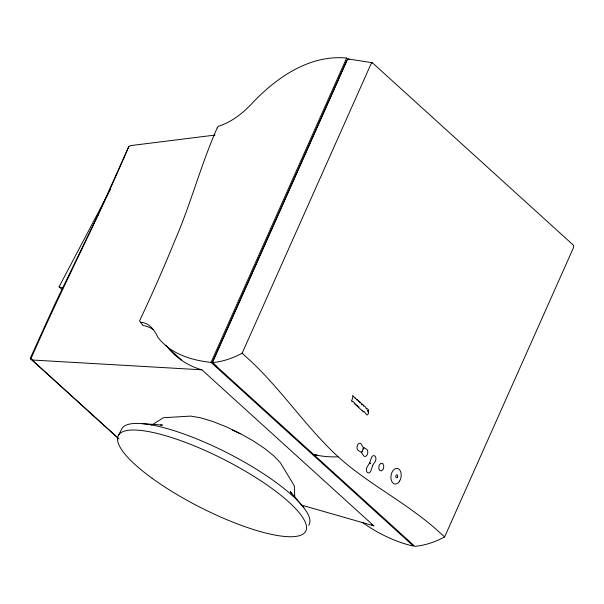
<?xml version="1.0" encoding="UTF-8"?>
<svg xmlns="http://www.w3.org/2000/svg" width="604" height="604" viewBox="0 0 604 604"><rect width="100%" height="100%" fill="white"/><g stroke="black" fill="none" stroke-linecap="round" stroke-linejoin="round"><path stroke-width="0.91" d="M383.714 466.688L383.351 468.93L381.66 470.826L379.75 470.501L378.731 468.16L379.214 465.171L380.905 463.283L382.823 463.6L383.834 465.941M372.796 465.186L375.431 461.184A3.79 2.431 -81.1 0 0 374.918 456.073A3.79 2.431 -81.1 0 0 371.46 457.575L369.678 462.792L370.713 463.298M372.713 465.435L370.818 470.977A3.79 2.431 -81.1 0 1 367.36 472.479A3.79 2.431 -81.1 0 1 366.847 467.375L369.58 463.026L370.637 463.547M348.017 59.328L346.62 58.06C310.343 54.519 277.659 76.731 253.612 101.714C243.948 112.367 232.314 121.849 218.444 126.289L217.402 127.444C200.868 164.635 190.773 204.318 174.42 241.623A872.184 423.925 -56 0 1 139.539 320.875L142.952 325.473A78.724 43.397 -54.1 0 1 153.34 329.618M128.758 146.621C98.384 218.429 61.948 287.459 30.872 358.957L118.641 438.602M362.189 522.317C377.659 533.272 394.963 541.886 413.506 546.137L211.038 362.4L346.62 58.06M212.638 361.705L346.855 60.423M216.949 366.764L212.382 362.611A78.097 55.251 -47.8 0 0 242.144 353.227L370.992 64.001L372.358 62.74L573.687 245.443L573.468 247.738L444.612 536.964A78.097 55.251 -47.8 0 1 414.857 546.348L212.382 362.611L347.081 60.249L348.448 58.996L372.358 62.74M362.845 449.074L363.593 447.398L366.802 449.399A3.79 2.431 -81.1 0 1 367.308 454.51A3.79 2.431 -81.1 0 1 363.85 456.012L361.351 452.426L362.287 451.716M97.908 215.417L128.78 146.636L130.577 145.609L215.039 135.077M97.84 215.356L55.243 303.306L30.2 358.399L118.958 438.949M118.769 434.812L122.129 428.206A105.209 26.697 27 0 1 230.781 454.669A105.209 26.697 27 0 1 308.659 525.337M110.389 189.46L59.079 286.847L62.831 288.131M151.604 425.156L163.412 417.719L190.683 416.096L200.687 417.84L212.782 421.471L226.13 426.749L239.826 433.317L252.948 440.716L264.59 448.455L273.959 455.99L280.422 462.823L294.367 485.918L294.722 496.956M160.588 425.11L162.461 425.042L142.317 423.661M301.539 505.11L373.816 525.835L201.887 369.822L32.541 360.037L30.872 358.957M211.038 362.4C191.219 360.271 169.799 353.68 157.591 336.836C154.277 329.807 149.075 322.574 140.528 322.287M317.515 455.333L313.619 454.48L317.515 455.333A130.607 92.397 -47.8 0 0 338.164 456.805C361.992 478.383 390.237 494.102 415.96 513.189A541.252 346.885 -81.1 0 1 435.28 528.523L444.612 536.964M201.887 369.822C187.61 365.85 174.692 357.107 165.896 345.156M371.294 524.589L373.816 525.835M348.448 58.996L349.157 59.351M242.144 353.227L251.46 361.705A541.252 346.885 -81.1 0 1 269.384 380.173C292.585 405.473 312.834 433.498 338.164 456.805M168.826 348.599L181.411 359.856M59.079 286.847L61.857 289.369M303.857 507.783L290.373 491.648L291.709 494.072M363.593 447.398L363.827 448.244M217.402 127.444L217.417 127.912M232.48 430.154A26.402 6.697 27 0 1 240.188 433.929M368.523 412.811L367.677 414.752L366.817 414.918L363.865 411.286L363.563 411.966L362.392 410.901L362.694 410.229L362.121 410.66L358.942 407.776L358.829 406.719L358.527 407.398L357.372 406.349L357.674 405.669L357.281 405.314L356.979 405.986L355.884 404.997L356.186 404.325L355.628 403.812L355.326 404.491L354.231 403.495L354.533 402.815L352.661 401.124L352.358 401.796L351.452 400.973L352.728 398.096L352.623 395.401L355.431 398.67L355.401 397.923L357.07 400.127L357.039 399.418L358.21 400.475L358.24 401.23L358.459 400.701L359.757 401.879L359.788 402.709L360.029 402.128L361.252 403.238L361.29 404.016L362.068 404.718L362.03 403.94L363.253 405.058L363.291 405.828L363.616 406.092L363.585 405.352L365.707 407.277L366.394 409.135L367.006 408.455L368.485 409.799L368.553 411.422L367.519 410.478L368.523 412.811M363.676 448.16L362.128 451.633L361.215 452.298L358.006 450.297A3.79 2.431 -81.1 0 1 357.493 445.186A3.79 2.431 -81.1 0 1 360.95 443.683L363.676 448.16M397.394 477.236A1.495 0.959 -81.1 0 0 396.987 474.85A1.495 0.959 -81.1 0 0 395.771 476.881A1.495 0.959 -81.1 0 0 397.394 477.236M399.652 481.056A7.912 5.074 -81.1 0 0 397.485 468.44A7.912 5.074 -81.1 0 0 391.06 479.168A7.912 5.074 -81.1 0 0 399.652 481.056M152.072 478.24A105.209 26.697 27 0 0 305.299 531.943A105.209 26.697 27 0 0 178.724 439.946A105.209 26.697 27 0 0 152.072 478.24"/></g></svg>
